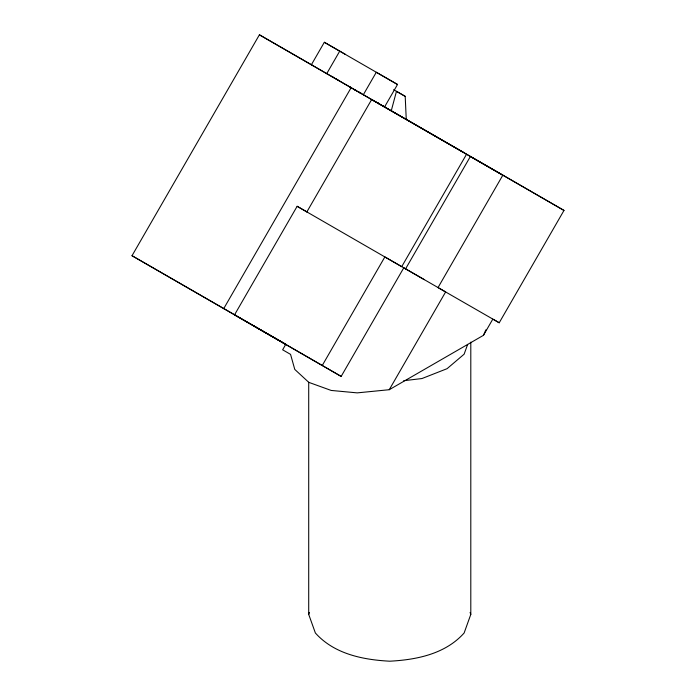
<?xml version="1.0" encoding="UTF-8"?>
<svg xmlns="http://www.w3.org/2000/svg" width="696" height="696" viewBox="0 0 696 696"><rect width="100%" height="100%" fill="white"/><g stroke="black" fill="none" stroke-linecap="round" stroke-linejoin="round"><path stroke-width="1.04" d="M470.8 342.11L470.8 614.411L464.128 632.995C445.344 654.005 416.704 659.773 389.751 661.2C362.807 659.773 334.167 654.005 315.375 632.995L308.711 614.411L308.711 382.252M391.265 110.786L396.468 91.324L405.202 96.353L406.255 119.407L382.043 105.461M308.711 614.411L309.407 612.454M467.642 344.407L464.128 354.186L447.058 368.689L421.941 378.546L403.697 380.721M285.865 344.189L282.637 349.801L290.554 354.368L294.773 369.419L308.78 382.348L331.174 390.439L357.239 392.875L389.255 389.708L483.468 335.315L485.86 329.843M285.569 344.25L132.014 255.719L259.408 34.8L311.895 64.998M324.336 42.273L311.382 64.737L384.566 106.949L397.52 84.486L324.336 42.273L345.564 54.488M326.746 73.628L339.7 51.165M223.703 308.659L351.097 87.739L463.579 152.441M307.049 211.993L297.14 206.294L234.517 314.879L341.162 376.414L403.776 267.821M363.338 94.734L376.292 72.271L397.52 84.486M306.875 211.889L371.647 99.563L563.986 210.436L499.215 322.77L438.028 287.579L502.799 175.244L470.357 156.539L405.585 268.874M322.231 365.522L384.853 256.937L424.325 279.653M466.503 154.321L401.723 266.655L297.14 206.294M389.255 389.708L445.631 291.937L403.471 267.629M483.468 335.315L492.829 319.09M331.583 76.316L333.462 77.395M336.272 79.013L338.143 80.092M349.392 86.565L351.271 87.644M356.465 90.689L354.586 89.61L356.395 90.654M359.275 92.307L361.146 93.386M132.014 255.719L285.665 344.198M393.64 89.688L405.202 96.353M377.502 102.747L379.372 103.826M405.577 118.955L563.986 210.436M259.408 34.8L351.097 87.739M253.448 325.772L341.162 376.414M359.11 92.229L360.92 93.273M377.336 102.764L379.146 103.808M493.655 319.542L499.215 322.77M470.096 612.454L470.8 614.411"/></g></svg>
